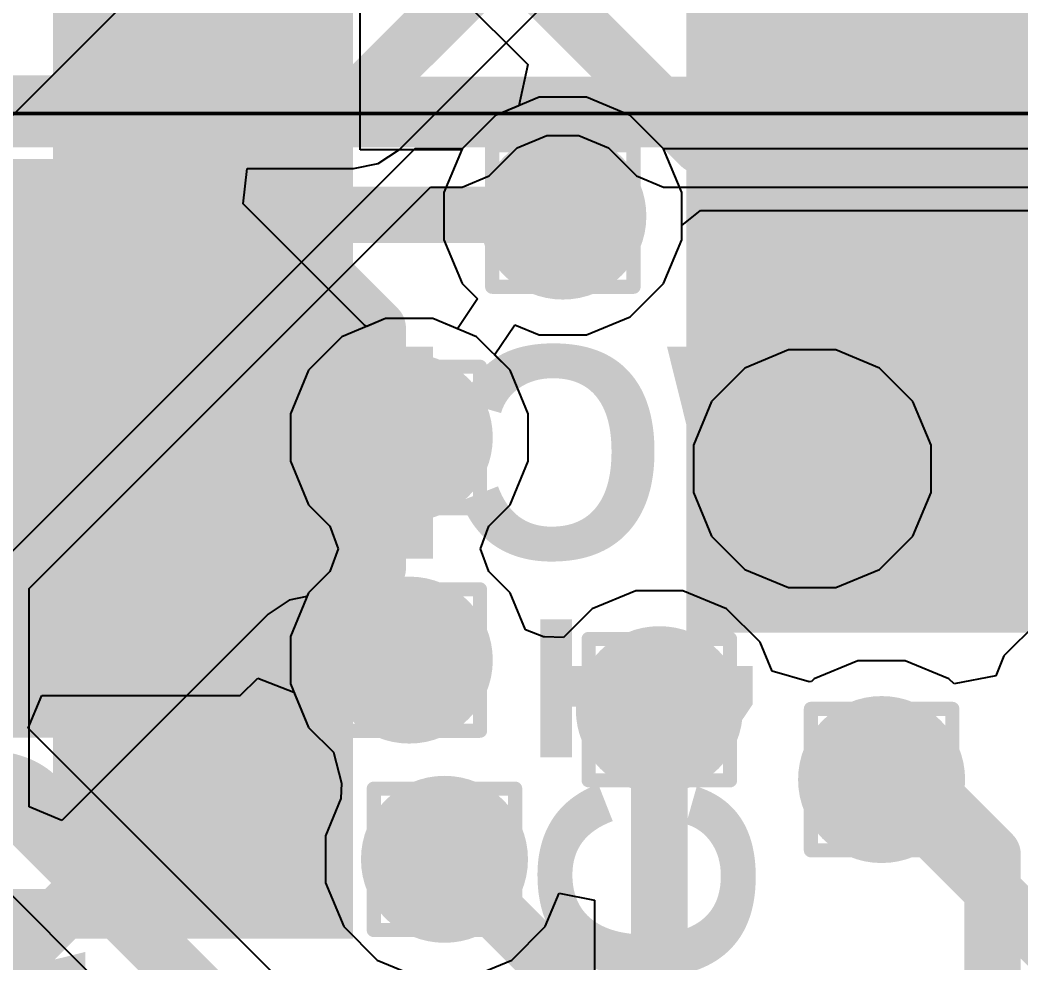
# Model space of a CAD drawing. Header units: inches. Extents: x -11 to 5433, y -4 to 5447.
# Drawn here: x 43.411 to 47.007, y 24.392 to 27.781 of the extents above; entities that cross this region are included whole.
import ezdxf

# ---------------------------------------------------------------- set-up
doc = ezdxf.new("R2010")
doc.units = ezdxf.units.IN
for name, color, linetype in [('Bottom Layer', 5, 'Continuous'), ('Bottom Overlay', 54, 'Continuous'), ('Bottom Paste', 16, 'Continuous'), ('Bottom Solder', 6, 'Continuous'), ('Drill Drawing', 1, 'Continuous'), ('Ground', 16, 'Continuous'), ('Mechanical 4', 56, 'Continuous'), ('Power', 76, 'Continuous'), ('Top Layer', 1, 'Continuous'), ('Top Paste', 8, 'Continuous'), ('Top Solder', 216, 'Continuous'), ('Via Holes', 16, 'Continuous')]:
    doc.layers.add(name, color=color, linetype=linetype)
doc.styles.add('Arial_Bold', font='', dxfattribs={"height": 0.2})
doc.styles.get('Arial_Bold').set_extended_font_data('Arial', bold=True)

# ---------------------------------------------------------------- blocks, each defined once
blk = doc.blocks.new('QFN_56__7_7__4')
at = {"layer": 'Top Layer'}
for points in [[(-1.6, 1.6), (1.6, 1.6), (1.6, -1.6), (-1.6, -1.6)], [(-0.3, -3.8755), (-0.3, -3.0005), (-0.1, -3.0005), (-0.1, -3.8755)], [(0.1, -3.8755), (0.1, -3.0005), (0.3, -3.0005), (0.3, -3.8755)], [(0.5, -3.8755), (0.5, -3.0005), (0.7, -3.0005), (0.7, -3.8755)], [(0.9, -3.8755), (0.9, -3.0005), (1.1, -3.0005), (1.1, -3.8755)], [(1.3, -3.8755), (1.3, -3.0005), (1.5, -3.0005), (1.5, -3.8755)], [(1.7, -3.8755), (1.7, -3.0005), (1.9, -3.0005), (1.9, -3.8755)], [(2.1, -3.8755), (2.1, -3.0005), (2.3, -3.0005), (2.3, -3.8755)], [(2.5, -3.8755), (2.5, -3.0005), (2.7, -3.0005), (2.7, -3.8755)]]:
    blk.add_hatch(color=1, dxfattribs=at).paths.add_polyline_path(points)
at = {"layer": 'Top Paste'}
for points in [[(-1.6, 1.6), (1.6, 1.6), (1.6, -1.6), (-1.6, -1.6)], [(-0.3, -3.8755), (-0.3, -3.0005), (-0.1, -3.0005), (-0.1, -3.8755)], [(0.1, -3.8755), (0.1, -3.0005), (0.3, -3.0005), (0.3, -3.8755)], [(0.5, -3.8755), (0.5, -3.0005), (0.7, -3.0005), (0.7, -3.8755)], [(0.9, -3.8755), (0.9, -3.0005), (1.1, -3.0005), (1.1, -3.8755)], [(1.3, -3.8755), (1.3, -3.0005), (1.5, -3.0005), (1.5, -3.8755)], [(1.7, -3.8755), (1.7, -3.0005), (1.9, -3.0005), (1.9, -3.8755)], [(2.1, -3.8755), (2.1, -3.0005), (2.3, -3.0005), (2.3, -3.8755)], [(2.5, -3.8755), (2.5, -3.0005), (2.7, -3.0005), (2.7, -3.8755)]]:
    blk.add_hatch(color=8, dxfattribs=at).paths.add_polyline_path(points)
at = {"layer": 'Top Solder'}
for points in [[(-1.7016, 1.7016), (1.7016, 1.7016), (1.7016, -1.7016), (-1.7016, -1.7016)], [(-0.8016, -3.9771), (-0.8016, -2.8989), (-0.3984, -2.8989), (-0.3984, -3.9771)], [(-0.4016, -3.9771), (-0.4016, -2.8989), (0.0016, -2.8989), (0.0016, -3.9771)], [(-0.0016, -3.9771), (-0.0016, -2.8989), (0.4016, -2.8989), (0.4016, -3.9771)], [(0.3984, -3.9771), (0.3984, -2.8989), (0.8016, -2.8989), (0.8016, -3.9771)], [(0.7984, -3.9771), (0.7984, -2.8989), (1.2016, -2.8989), (1.2016, -3.9771)], [(1.1984, -3.9771), (1.1984, -2.8989), (1.6016, -2.8989), (1.6016, -3.9771)], [(1.5984, -3.9771), (1.5984, -2.8989), (2.0016, -2.8989), (2.0016, -3.9771)], [(1.9984, -3.9771), (1.9984, -2.8989), (2.4016, -2.8989), (2.4016, -3.9771)], [(2.3984, -3.9771), (2.3984, -2.8989), (2.8016, -2.8989), (2.8016, -3.9771)]]:
    blk.add_hatch(color=216, dxfattribs=at).paths.add_polyline_path(points)
blk = doc.blocks.new('T__________B_130')
at = {"layer": 'Bottom Layer'}
blk.add_hatch(color=5, dxfattribs=at).paths.add_polyline_path([(0.381, 0.762), (-0.381, 0.762), (-0.762, 0.381), (-0.762, -0.381), (-0.381, -0.762), (0.381, -0.762), (0.762, -0.381), (0.762, 0.381)])
at = {"layer": 'Bottom Paste'}
blk.add_hatch(color=16, dxfattribs=at).paths.add_polyline_path([(0.381, 0.762), (-0.381, 0.762), (-0.762, 0.381), (-0.762, -0.381), (-0.381, -0.762), (0.381, -0.762), (0.762, -0.381), (0.762, 0.381)])
at = {"layer": 'Bottom Solder'}
blk.add_hatch(color=6, dxfattribs=at).paths.add_polyline_path([(0.4318, 0.8636), (-0.4318, 0.8636), (-0.8636, 0.4318), (-0.8636, -0.4318), (-0.4318, -0.8636), (0.4318, -0.8636), (0.8636, -0.4318), (0.8636, 0.4318)])
at = {"layer": 'Bottom Overlay'}
for points in [[(-0.4318, 0.9398, 0.2, 0.2, 0), (-0.9398, 0.4318, 0.2, 0.2, 0)], [(0.4318, 0.9398, 0.2, 0.2, 0), (-0.4318, 0.9398, 0.2, 0.2, 0)], [(0.9398, 0.4318, 0.2, 0.2, 0), (0.4318, 0.9398, 0.2, 0.2, 0)], [(-0.9398, 0.4318, 0.2, 0.2, 0), (-0.9398, -0.4318, 0.2, 0.2, 0)], [(0.9398, 0.4318, 0.2, 0.2, 0), (0.9398, -0.4318, 0.2, 0.2, 0)], [(-0.4318, -0.9398, 0.2, 0.2, 0), (-0.9398, -0.4318, 0.2, 0.2, 0)], [(0.9398, -0.4318, 0.2, 0.2, 0), (0.4318, -0.9398, 0.2, 0.2, 0)], [(0.4318, -0.9398, 0.2, 0.2, 0), (-0.4318, -0.9398, 0.2, 0.2, 0)]]:
    blk.add_lwpolyline(points, format="xyseb", dxfattribs=at)
for points in [[(-0.4818, 0.9398, 0.1, 0.1, 1), (-0.3818, 0.9398, 0.1, 0.1, 1)], [(-0.4818, 0.9398, 0.1, 0.1, 1), (-0.3818, 0.9398, 0.1, 0.1, 1)], [(0.3818, 0.9398, 0.1, 0.1, 1), (0.4818, 0.9398, 0.1, 0.1, 1)], [(0.3818, 0.9398, 0.1, 0.1, 1), (0.4818, 0.9398, 0.1, 0.1, 1)], [(-0.9898, 0.4318, 0.1, 0.1, 1), (-0.8898, 0.4318, 0.1, 0.1, 1)], [(-0.9898, 0.4318, 0.1, 0.1, 1), (-0.8898, 0.4318, 0.1, 0.1, 1)], [(0.8898, 0.4318, 0.1, 0.1, 1), (0.9898, 0.4318, 0.1, 0.1, 1)], [(0.8898, 0.4318, 0.1, 0.1, 1), (0.9898, 0.4318, 0.1, 0.1, 1)], [(-0.9898, -0.4318, 0.1, 0.1, 1), (-0.8898, -0.4318, 0.1, 0.1, 1)], [(-0.9898, -0.4318, 0.1, 0.1, 1), (-0.8898, -0.4318, 0.1, 0.1, 1)], [(0.8898, -0.4318, 0.1, 0.1, 1), (0.9898, -0.4318, 0.1, 0.1, 1)], [(0.8898, -0.4318, 0.1, 0.1, 1), (0.9898, -0.4318, 0.1, 0.1, 1)], [(-0.4818, -0.9398, 0.1, 0.1, 1), (-0.3818, -0.9398, 0.1, 0.1, 1)], [(-0.4818, -0.9398, 0.1, 0.1, 1), (-0.3818, -0.9398, 0.1, 0.1, 1)], [(0.3818, -0.9398, 0.1, 0.1, 1), (0.4818, -0.9398, 0.1, 0.1, 1)], [(0.3818, -0.9398, 0.1, 0.1, 1), (0.4818, -0.9398, 0.1, 0.1, 1)]]:
    blk.add_lwpolyline(points, format="xyseb", close=True, dxfattribs=at)

msp = doc.modelspace()

# ---------------------------------------------------------------- hatches: boundary and pattern name
at = {"layer": 'Bottom Layer'}
h = msp.add_hatch(color=5, dxfattribs=at)
edge = h.paths.add_edge_path()
edge.add_arc((45.3615, 27.0762), 0.3, 0, 360)
h = msp.add_hatch(color=5, dxfattribs=at)
edge = h.paths.add_edge_path()
edge.add_arc((44.8098, 26.2808), 0.3, 0, 360)
h = msp.add_hatch(color=5, dxfattribs=at)
edge = h.paths.add_edge_path()
edge.add_arc((46.2573, 26.1681), 0.3, 0, 360)
h = msp.add_hatch(color=5, dxfattribs=at)
edge = h.paths.add_edge_path()
edge.add_arc((44.8098, 25.4808), 0.3, 0, 360)
h = msp.add_hatch(color=5, dxfattribs=at)
edge = h.paths.add_edge_path()
edge.add_arc((45.7081, 25.3027), 0.3, 0, 360)
h = msp.add_hatch(color=5, dxfattribs=at)
edge = h.paths.add_edge_path()
edge.add_arc((46.5065, 25.0515), 0.3, 0, 360)
h = msp.add_hatch(color=5, dxfattribs=at)
edge = h.paths.add_edge_path()
edge.add_arc((44.9362, 24.7649), 0.3, 0, 360)
at = {"layer": 'Ground'}
h = msp.add_hatch(color=16, dxfattribs=at)
edge = h.paths.add_edge_path()
edge.add_arc((45.3615, 27.0762), 0.3, 0, 360)
h = msp.add_hatch(color=16, dxfattribs=at)
edge = h.paths.add_edge_path()
edge.add_arc((44.8098, 26.2808), 0.3, 0, 360)
h = msp.add_hatch(color=16, dxfattribs=at)
edge = h.paths.add_edge_path()
edge.add_arc((46.2573, 26.1681), 0.3, 0, 360)
h = msp.add_hatch(color=16, dxfattribs=at)
edge = h.paths.add_edge_path()
edge.add_arc((44.8098, 25.4808), 0.3, 0, 360)
h = msp.add_hatch(color=16, dxfattribs=at)
edge = h.paths.add_edge_path()
edge.add_arc((45.7081, 25.3027), 0.3, 0, 360)
h = msp.add_hatch(color=16, dxfattribs=at)
edge = h.paths.add_edge_path()
edge.add_arc((46.5065, 25.0515), 0.3, 0, 360)
h = msp.add_hatch(color=16, dxfattribs=at)
edge = h.paths.add_edge_path()
edge.add_arc((44.9362, 24.7649), 0.3, 0, 360)
at = {"layer": 'Power'}
h = msp.add_hatch(color=76, dxfattribs=at)
edge = h.paths.add_edge_path()
edge.add_arc((45.3615, 27.0762), 0.3, 0, 360)
h = msp.add_hatch(color=76, dxfattribs=at)
edge = h.paths.add_edge_path()
edge.add_arc((44.8098, 26.2808), 0.3, 0, 360)
h = msp.add_hatch(color=76, dxfattribs=at)
edge = h.paths.add_edge_path()
edge.add_arc((46.2573, 26.1681), 0.3, 0, 360)
h = msp.add_hatch(color=76, dxfattribs=at)
edge = h.paths.add_edge_path()
edge.add_arc((44.8098, 25.4808), 0.3, 0, 360)
h = msp.add_hatch(color=76, dxfattribs=at)
edge = h.paths.add_edge_path()
edge.add_arc((45.7081, 25.3027), 0.3, 0, 360)
h = msp.add_hatch(color=76, dxfattribs=at)
edge = h.paths.add_edge_path()
edge.add_arc((46.5065, 25.0515), 0.3, 0, 360)
h = msp.add_hatch(color=76, dxfattribs=at)
edge = h.paths.add_edge_path()
edge.add_arc((44.9362, 24.7649), 0.3, 0, 360)
at = {"layer": 'Top Layer'}
h = msp.add_hatch(color=1, dxfattribs=at)
edge = h.paths.add_edge_path()
edge.add_arc((45.3615, 27.0762), 0.3, 0, 360)
h = msp.add_hatch(color=1, dxfattribs=at)
edge = h.paths.add_edge_path()
edge.add_arc((44.8098, 26.2808), 0.3, 0, 360)
h = msp.add_hatch(color=1, dxfattribs=at)
edge = h.paths.add_edge_path()
edge.add_arc((46.2573, 26.1681), 0.3, 0, 360)
h = msp.add_hatch(color=1, dxfattribs=at)
edge = h.paths.add_edge_path()
edge.add_arc((44.8098, 25.4808), 0.3, 0, 360)
h = msp.add_hatch(color=1, dxfattribs=at)
edge = h.paths.add_edge_path()
edge.add_arc((45.7081, 25.3027), 0.3, 0, 360)
h = msp.add_hatch(color=1, dxfattribs=at)
edge = h.paths.add_edge_path()
edge.add_arc((46.5065, 25.0515), 0.3, 0, 360)
h = msp.add_hatch(color=1, dxfattribs=at)
edge = h.paths.add_edge_path()
edge.add_arc((44.9362, 24.7649), 0.3, 0, 360)
at = {"layer": 'Via Holes'}
h = msp.add_hatch(color=7, dxfattribs=at)
edge = h.paths.add_edge_path()
edge.add_arc((45.3615, 27.0762), 0.15, 0, 360)
h = msp.add_hatch(color=7, dxfattribs=at)
edge = h.paths.add_edge_path()
edge.add_arc((44.8098, 26.2808), 0.15, 0, 360)
h = msp.add_hatch(color=7, dxfattribs=at)
edge = h.paths.add_edge_path()
edge.add_arc((46.2573, 26.1681), 0.15, 0, 360)
h = msp.add_hatch(color=7, dxfattribs=at)
edge = h.paths.add_edge_path()
edge.add_arc((44.8098, 25.4808), 0.15, 0, 360)
h = msp.add_hatch(color=7, dxfattribs=at)
edge = h.paths.add_edge_path()
edge.add_arc((45.7081, 25.3027), 0.15, 0, 360)
h = msp.add_hatch(color=7, dxfattribs=at)
edge = h.paths.add_edge_path()
edge.add_arc((46.5065, 25.0515), 0.15, 0, 360)
h = msp.add_hatch(color=7, dxfattribs=at)
edge = h.paths.add_edge_path()
edge.add_arc((44.9362, 24.7649), 0.15, 0, 360)

# ---------------------------------------------------------------- linework, layer by layer
at = {"layer": 'Bottom Layer'}
for p, q in [((44.7743, 27.316), (45.9406, 28.4824)), ((45.2766, 27.5032), (45.1196, 27.4382)), ((45.4464, 27.5032), (45.2766, 27.5032)), ((45.6034, 27.4382), (45.4464, 27.5032)), ((45.1196, 27.4382), (44.9995, 27.3181)), ((45.7235, 27.3181), (45.6034, 27.4382)), ((44.6986, 27.2655), (44.7743, 27.316)), ((44.9995, 27.3181), (44.9345, 27.1611)), ((45.7885, 27.1611), (45.7235, 27.3181)), ((44.6094, 27.2477), (44.6986, 27.2655)), ((44.2128, 27.1207), (44.2275, 27.2477)), ((44.2275, 27.2477), (44.6094, 27.2477)), ((44.9345, 27.1611), (44.9345, 26.9912)), ((45.7885, 26.9912), (45.7885, 27.1611)), ((44.647, 26.6866), (44.2128, 27.1207)), ((44.9345, 26.9912), (44.9995, 26.8343)), ((45.7235, 26.8343), (45.7885, 26.9912)), ((44.9995, 26.8343), (45.0549, 26.7789)), ((45.6034, 26.7142), (45.7235, 26.8343)), ((45.0549, 26.7789), (44.983, 26.6713)), ((44.6572, 26.6798), (44.647, 26.6866)), ((44.7249, 26.7078), (44.6572, 26.6798)), ((44.8948, 26.7078), (44.7249, 26.7078)), ((44.983, 26.6713), (44.8948, 26.7078)), ((45.1164, 26.5781), (45.1884, 26.6857)), ((45.1884, 26.6857), (45.2766, 26.6492)), ((45.4464, 26.6492), (45.6034, 26.7142)), ((45.2766, 26.6492), (45.4464, 26.6492)), ((45.1718, 26.5227), (45.1164, 26.5781)), ((45.2368, 26.3657), (45.1718, 26.5227)), ((45.2368, 26.1959), (45.2368, 26.3657)), ((45.1718, 26.0389), (45.2368, 26.1959)), ((45.0951, 25.9623), (45.1718, 26.0389)), ((45.0655, 25.8808), (45.0951, 25.9623)), ((45.0951, 25.7993), (45.0655, 25.8808)), ((45.1718, 25.7227), (45.0951, 25.7993)), ((45.2271, 25.5892), (45.1718, 25.7227)), ((45.6231, 25.7297), (45.4662, 25.6647)), ((45.793, 25.7297), (45.6231, 25.7297)), ((45.9499, 25.6647), (45.793, 25.7297)), ((45.4662, 25.6647), (45.3638, 25.5623)), ((46.0701, 25.5446), (45.9499, 25.6647)), ((47.0662, 25.6158), (46.9461, 25.4957)), ((45.292, 25.5648), (45.2271, 25.5892)), ((45.2956, 25.5641), (45.292, 25.5648)), ((45.3638, 25.5623), (45.2956, 25.5641)), ((46.1128, 25.4413), (46.0701, 25.5446)), ((46.9461, 25.4957), (46.9167, 25.4247)), ((46.4215, 25.4785), (46.2646, 25.4135)), ((46.5914, 25.4785), (46.4215, 25.4785)), ((46.7483, 25.4135), (46.5914, 25.4785)), ((46.2466, 25.403), (46.1128, 25.4413)), ((46.9167, 25.4247), (46.7669, 25.3949)), ((44.2025, 25.3531), (44.2655, 25.4161)), ((44.2655, 25.4161), (44.3951, 25.3661)), ((46.2552, 25.4041), (46.2466, 25.403)), ((46.2646, 25.4135), (46.2552, 25.4041)), ((46.7669, 25.3949), (46.7483, 25.4135)), ((43.4411, 25.2358), (43.4897, 25.3531)), ((43.4897, 25.3531), (44.2025, 25.3531)), ((44.3951, 25.3661), (44.4478, 25.2389)), ((44.4107, 24.2662), (43.4411, 25.2358)), ((44.4478, 25.2389), (44.5373, 25.1495)), ((44.5373, 25.1495), (44.5658, 25.0391)), ((44.5658, 25.0391), (44.5643, 24.9829)), ((44.5643, 24.9829), (44.5092, 24.8498)), ((43.0947, 24.9229), (44.0811, 23.9365)), ((44.5092, 24.8498), (44.5092, 24.6799)), ((44.5092, 24.6799), (44.5742, 24.523)), ((44.5742, 24.523), (44.6943, 24.4029)), ((44.6943, 24.4029), (44.8512, 24.3379))]:
    msp.add_line(p, q, dxfattribs=at)
for points in [[(44.6094, 27.4808, 0.2032, 0.2032, 0), (46.038, 28.9094, 0.2032, 0.2032, 0)], [(43.1163, 27.4808, 0.2032, 0.2032, 0), (44.6094, 27.4808, 0.2032, 0.2032, 0)], [(44.8098, 26.2301, 0.2032, 0.2032, 0), (44.8098, 26.2808, 0.2032, 0.2032, 0)], [(43.758, 26.2421, 0.2032, 0.2032, 0), (43.77, 26.2301, 0.2032, 0.2032, 0)], [(43.77, 26.2301, 0.2032, 0.2032, 0), (44.8098, 26.2301, 0.2032, 0.2032, 0)], [(42.7355, 25.6117, 0.2032, 0.2032, 0), (44.5044, 23.8428, 0.2032, 0.2032, 0)], [(46.5065, 25.0515, 0.2032, 0.2032, 0), (47.6519, 23.906, 0.2032, 0.2032, 0)], [(44.9362, 24.7649, 0.2032, 0.2032, 0), (46.1453, 23.5557, 0.2032, 0.2032, 0)]]:
    msp.add_lwpolyline(points, format="xyseb", dxfattribs=at)
for points in [[(44.5586, 27.4808, 0.1016, 0.1016, 1), (44.6602, 27.4808, 0.1016, 0.1016, 1)], [(44.5586, 27.4808, 0.1016, 0.1016, 1), (44.6602, 27.4808, 0.1016, 0.1016, 1)], [(44.759, 26.2808, 0.1016, 0.1016, 1), (44.8606, 26.2808, 0.1016, 0.1016, 1)], [(43.7072, 26.2421, 0.1016, 0.1016, 1), (43.8088, 26.2421, 0.1016, 0.1016, 1)], [(43.7192, 26.2301, 0.1016, 0.1016, 1), (43.8208, 26.2301, 0.1016, 0.1016, 1)], [(43.7192, 26.2301, 0.1016, 0.1016, 1), (43.8208, 26.2301, 0.1016, 0.1016, 1)], [(44.759, 26.2301, 0.1016, 0.1016, 1), (44.8606, 26.2301, 0.1016, 0.1016, 1)], [(44.759, 26.2301, 0.1016, 0.1016, 1), (44.8606, 26.2301, 0.1016, 0.1016, 1)], [(46.4557, 25.0515, 0.1016, 0.1016, 1), (46.5573, 25.0515, 0.1016, 0.1016, 1)], [(44.8854, 24.7649, 0.1016, 0.1016, 1), (44.987, 24.7649, 0.1016, 0.1016, 1)]]:
    msp.add_lwpolyline(points, format="xyseb", close=True, dxfattribs=at)
at = {"layer": 'Drill Drawing'}
for points in [[(45.1075, 27.3302, 0.0508, 0.0508, 0), (45.6155, 27.3302, 0.0508, 0.0508, 0)], [(45.1075, 26.8222, 0.0508, 0.0508, 0), (45.1075, 27.3302, 0.0508, 0.0508, 0)], [(45.6155, 26.8222, 0.0508, 0.0508, 0), (45.6155, 27.3302, 0.0508, 0.0508, 0)], [(45.2091, 27.2286, 0.0508, 0.0508, 0), (45.5139, 27.2286, 0.0508, 0.0508, 0)], [(45.2091, 26.9238, 0.0508, 0.0508, 0), (45.2091, 27.2286, 0.0508, 0.0508, 0)], [(45.5139, 26.9238, 0.0508, 0.0508, 0), (45.5139, 27.2286, 0.0508, 0.0508, 0)], [(45.2091, 26.9238, 0.0508, 0.0508, 0), (45.5139, 26.9238, 0.0508, 0.0508, 0)], [(45.1075, 26.8222, 0.0508, 0.0508, 0), (45.6155, 26.8222, 0.0508, 0.0508, 0)], [(44.5558, 26.5348, 0.0508, 0.0508, 0), (45.0638, 26.5348, 0.0508, 0.0508, 0)], [(44.5558, 26.0268, 0.0508, 0.0508, 0), (44.5558, 26.5348, 0.0508, 0.0508, 0)], [(45.0638, 26.0268, 0.0508, 0.0508, 0), (45.0638, 26.5348, 0.0508, 0.0508, 0)], [(44.6574, 26.4332, 0.0508, 0.0508, 0), (44.9622, 26.4332, 0.0508, 0.0508, 0)], [(44.6574, 26.1284, 0.0508, 0.0508, 0), (44.6574, 26.4332, 0.0508, 0.0508, 0)], [(44.9622, 26.1284, 0.0508, 0.0508, 0), (44.9622, 26.4332, 0.0508, 0.0508, 0)], [(46.0033, 26.4221, 0.0508, 0.0508, 0), (46.5113, 26.4221, 0.0508, 0.0508, 0)], [(46.0033, 25.9141, 0.0508, 0.0508, 0), (46.0033, 26.4221, 0.0508, 0.0508, 0)], [(46.5113, 25.9141, 0.0508, 0.0508, 0), (46.5113, 26.4221, 0.0508, 0.0508, 0)], [(46.1049, 26.3205, 0.0508, 0.0508, 0), (46.4097, 26.3205, 0.0508, 0.0508, 0)], [(46.1049, 26.0157, 0.0508, 0.0508, 0), (46.1049, 26.3205, 0.0508, 0.0508, 0)], [(46.4097, 26.0157, 0.0508, 0.0508, 0), (46.4097, 26.3205, 0.0508, 0.0508, 0)], [(44.6574, 26.1284, 0.0508, 0.0508, 0), (44.9622, 26.1284, 0.0508, 0.0508, 0)], [(44.5558, 26.0268, 0.0508, 0.0508, 0), (45.0638, 26.0268, 0.0508, 0.0508, 0)], [(46.1049, 26.0157, 0.0508, 0.0508, 0), (46.4097, 26.0157, 0.0508, 0.0508, 0)], [(46.0033, 25.9141, 0.0508, 0.0508, 0), (46.5113, 25.9141, 0.0508, 0.0508, 0)], [(44.5558, 25.7348, 0.0508, 0.0508, 0), (45.0638, 25.7348, 0.0508, 0.0508, 0)], [(44.5558, 25.2268, 0.0508, 0.0508, 0), (44.5558, 25.7348, 0.0508, 0.0508, 0)], [(45.0638, 25.2268, 0.0508, 0.0508, 0), (45.0638, 25.7348, 0.0508, 0.0508, 0)], [(44.6574, 25.6332, 0.0508, 0.0508, 0), (44.9622, 25.6332, 0.0508, 0.0508, 0)], [(44.6574, 25.3284, 0.0508, 0.0508, 0), (44.6574, 25.6332, 0.0508, 0.0508, 0)], [(44.9622, 25.3284, 0.0508, 0.0508, 0), (44.9622, 25.6332, 0.0508, 0.0508, 0)], [(45.4541, 25.5567, 0.0508, 0.0508, 0), (45.9621, 25.5567, 0.0508, 0.0508, 0)], [(45.4541, 25.0487, 0.0508, 0.0508, 0), (45.4541, 25.5567, 0.0508, 0.0508, 0)], [(45.9621, 25.0487, 0.0508, 0.0508, 0), (45.9621, 25.5567, 0.0508, 0.0508, 0)], [(45.5557, 25.4551, 0.0508, 0.0508, 0), (45.8605, 25.4551, 0.0508, 0.0508, 0)], [(45.5557, 25.1503, 0.0508, 0.0508, 0), (45.5557, 25.4551, 0.0508, 0.0508, 0)], [(45.8605, 25.1503, 0.0508, 0.0508, 0), (45.8605, 25.4551, 0.0508, 0.0508, 0)], [(44.6574, 25.3284, 0.0508, 0.0508, 0), (44.9622, 25.3284, 0.0508, 0.0508, 0)], [(46.2525, 25.3055, 0.0508, 0.0508, 0), (46.7605, 25.3055, 0.0508, 0.0508, 0)], [(46.2525, 24.7975, 0.0508, 0.0508, 0), (46.2525, 25.3055, 0.0508, 0.0508, 0)], [(46.7605, 24.7975, 0.0508, 0.0508, 0), (46.7605, 25.3055, 0.0508, 0.0508, 0)], [(44.5558, 25.2268, 0.0508, 0.0508, 0), (45.0638, 25.2268, 0.0508, 0.0508, 0)], [(46.3541, 25.2039, 0.0508, 0.0508, 0), (46.6589, 25.2039, 0.0508, 0.0508, 0)], [(46.3541, 24.8991, 0.0508, 0.0508, 0), (46.3541, 25.2039, 0.0508, 0.0508, 0)], [(46.6589, 24.8991, 0.0508, 0.0508, 0), (46.6589, 25.2039, 0.0508, 0.0508, 0)], [(45.5557, 25.1503, 0.0508, 0.0508, 0), (45.8605, 25.1503, 0.0508, 0.0508, 0)], [(45.4541, 25.0487, 0.0508, 0.0508, 0), (45.9621, 25.0487, 0.0508, 0.0508, 0)], [(44.6822, 25.0189, 0.0508, 0.0508, 0), (45.1902, 25.0189, 0.0508, 0.0508, 0)], [(44.6822, 24.5109, 0.0508, 0.0508, 0), (44.6822, 25.0189, 0.0508, 0.0508, 0)], [(45.1902, 24.5109, 0.0508, 0.0508, 0), (45.1902, 25.0189, 0.0508, 0.0508, 0)], [(44.7838, 24.9173, 0.0508, 0.0508, 0), (45.0886, 24.9173, 0.0508, 0.0508, 0)], [(44.7838, 24.6125, 0.0508, 0.0508, 0), (44.7838, 24.9173, 0.0508, 0.0508, 0)], [(45.0886, 24.6125, 0.0508, 0.0508, 0), (45.0886, 24.9173, 0.0508, 0.0508, 0)], [(46.3541, 24.8991, 0.0508, 0.0508, 0), (46.6589, 24.8991, 0.0508, 0.0508, 0)], [(46.2525, 24.7975, 0.0508, 0.0508, 0), (46.7605, 24.7975, 0.0508, 0.0508, 0)], [(44.7838, 24.6125, 0.0508, 0.0508, 0), (45.0886, 24.6125, 0.0508, 0.0508, 0)], [(44.6822, 24.5109, 0.0508, 0.0508, 0), (45.1902, 24.5109, 0.0508, 0.0508, 0)]]:
    msp.add_lwpolyline(points, format="xyseb", dxfattribs=at)
for points in [[(45.0948, 27.3302, 0.0254, 0.0254, 1), (45.1202, 27.3302, 0.0254, 0.0254, 1)], [(45.0948, 27.3302, 0.0254, 0.0254, 1), (45.1202, 27.3302, 0.0254, 0.0254, 1)], [(45.6028, 27.3302, 0.0254, 0.0254, 1), (45.6282, 27.3302, 0.0254, 0.0254, 1)], [(45.6028, 27.3302, 0.0254, 0.0254, 1), (45.6282, 27.3302, 0.0254, 0.0254, 1)], [(45.1964, 27.2286, 0.0254, 0.0254, 1), (45.2218, 27.2286, 0.0254, 0.0254, 1)], [(45.1964, 27.2286, 0.0254, 0.0254, 1), (45.2218, 27.2286, 0.0254, 0.0254, 1)], [(45.5012, 27.2286, 0.0254, 0.0254, 1), (45.5266, 27.2286, 0.0254, 0.0254, 1)], [(45.5012, 27.2286, 0.0254, 0.0254, 1), (45.5266, 27.2286, 0.0254, 0.0254, 1)], [(45.1964, 26.9238, 0.0254, 0.0254, 1), (45.2218, 26.9238, 0.0254, 0.0254, 1)], [(45.1964, 26.9238, 0.0254, 0.0254, 1), (45.2218, 26.9238, 0.0254, 0.0254, 1)], [(45.5012, 26.9238, 0.0254, 0.0254, 1), (45.5266, 26.9238, 0.0254, 0.0254, 1)], [(45.5012, 26.9238, 0.0254, 0.0254, 1), (45.5266, 26.9238, 0.0254, 0.0254, 1)], [(45.0948, 26.8222, 0.0254, 0.0254, 1), (45.1202, 26.8222, 0.0254, 0.0254, 1)], [(45.0948, 26.8222, 0.0254, 0.0254, 1), (45.1202, 26.8222, 0.0254, 0.0254, 1)], [(45.6028, 26.8222, 0.0254, 0.0254, 1), (45.6282, 26.8222, 0.0254, 0.0254, 1)], [(45.6028, 26.8222, 0.0254, 0.0254, 1), (45.6282, 26.8222, 0.0254, 0.0254, 1)], [(44.5431, 26.5348, 0.0254, 0.0254, 1), (44.5685, 26.5348, 0.0254, 0.0254, 1)], [(44.5431, 26.5348, 0.0254, 0.0254, 1), (44.5685, 26.5348, 0.0254, 0.0254, 1)], [(45.0511, 26.5348, 0.0254, 0.0254, 1), (45.0765, 26.5348, 0.0254, 0.0254, 1)], [(45.0511, 26.5348, 0.0254, 0.0254, 1), (45.0765, 26.5348, 0.0254, 0.0254, 1)], [(44.6447, 26.4332, 0.0254, 0.0254, 1), (44.6701, 26.4332, 0.0254, 0.0254, 1)], [(44.6447, 26.4332, 0.0254, 0.0254, 1), (44.6701, 26.4332, 0.0254, 0.0254, 1)], [(44.9495, 26.4332, 0.0254, 0.0254, 1), (44.9749, 26.4332, 0.0254, 0.0254, 1)], [(44.9495, 26.4332, 0.0254, 0.0254, 1), (44.9749, 26.4332, 0.0254, 0.0254, 1)], [(45.9906, 26.4221, 0.0254, 0.0254, 1), (46.016, 26.4221, 0.0254, 0.0254, 1)], [(45.9906, 26.4221, 0.0254, 0.0254, 1), (46.016, 26.4221, 0.0254, 0.0254, 1)], [(46.4986, 26.4221, 0.0254, 0.0254, 1), (46.524, 26.4221, 0.0254, 0.0254, 1)], [(46.4986, 26.4221, 0.0254, 0.0254, 1), (46.524, 26.4221, 0.0254, 0.0254, 1)], [(46.0922, 26.3205, 0.0254, 0.0254, 1), (46.1176, 26.3205, 0.0254, 0.0254, 1)], [(46.0922, 26.3205, 0.0254, 0.0254, 1), (46.1176, 26.3205, 0.0254, 0.0254, 1)], [(46.397, 26.3205, 0.0254, 0.0254, 1), (46.4224, 26.3205, 0.0254, 0.0254, 1)], [(46.397, 26.3205, 0.0254, 0.0254, 1), (46.4224, 26.3205, 0.0254, 0.0254, 1)], [(44.6447, 26.1284, 0.0254, 0.0254, 1), (44.6701, 26.1284, 0.0254, 0.0254, 1)], [(44.6447, 26.1284, 0.0254, 0.0254, 1), (44.6701, 26.1284, 0.0254, 0.0254, 1)], [(44.9495, 26.1284, 0.0254, 0.0254, 1), (44.9749, 26.1284, 0.0254, 0.0254, 1)], [(44.9495, 26.1284, 0.0254, 0.0254, 1), (44.9749, 26.1284, 0.0254, 0.0254, 1)], [(44.5431, 26.0268, 0.0254, 0.0254, 1), (44.5685, 26.0268, 0.0254, 0.0254, 1)], [(44.5431, 26.0268, 0.0254, 0.0254, 1), (44.5685, 26.0268, 0.0254, 0.0254, 1)], [(45.0511, 26.0268, 0.0254, 0.0254, 1), (45.0765, 26.0268, 0.0254, 0.0254, 1)], [(45.0511, 26.0268, 0.0254, 0.0254, 1), (45.0765, 26.0268, 0.0254, 0.0254, 1)], [(46.0922, 26.0157, 0.0254, 0.0254, 1), (46.1176, 26.0157, 0.0254, 0.0254, 1)], [(46.0922, 26.0157, 0.0254, 0.0254, 1), (46.1176, 26.0157, 0.0254, 0.0254, 1)], [(46.397, 26.0157, 0.0254, 0.0254, 1), (46.4224, 26.0157, 0.0254, 0.0254, 1)], [(46.397, 26.0157, 0.0254, 0.0254, 1), (46.4224, 26.0157, 0.0254, 0.0254, 1)], [(45.9906, 25.9141, 0.0254, 0.0254, 1), (46.016, 25.9141, 0.0254, 0.0254, 1)], [(45.9906, 25.9141, 0.0254, 0.0254, 1), (46.016, 25.9141, 0.0254, 0.0254, 1)], [(46.4986, 25.9141, 0.0254, 0.0254, 1), (46.524, 25.9141, 0.0254, 0.0254, 1)], [(46.4986, 25.9141, 0.0254, 0.0254, 1), (46.524, 25.9141, 0.0254, 0.0254, 1)], [(44.5431, 25.7348, 0.0254, 0.0254, 1), (44.5685, 25.7348, 0.0254, 0.0254, 1)], [(44.5431, 25.7348, 0.0254, 0.0254, 1), (44.5685, 25.7348, 0.0254, 0.0254, 1)], [(45.0511, 25.7348, 0.0254, 0.0254, 1), (45.0765, 25.7348, 0.0254, 0.0254, 1)], [(45.0511, 25.7348, 0.0254, 0.0254, 1), (45.0765, 25.7348, 0.0254, 0.0254, 1)], [(44.6447, 25.6332, 0.0254, 0.0254, 1), (44.6701, 25.6332, 0.0254, 0.0254, 1)], [(44.6447, 25.6332, 0.0254, 0.0254, 1), (44.6701, 25.6332, 0.0254, 0.0254, 1)], [(44.9495, 25.6332, 0.0254, 0.0254, 1), (44.9749, 25.6332, 0.0254, 0.0254, 1)], [(44.9495, 25.6332, 0.0254, 0.0254, 1), (44.9749, 25.6332, 0.0254, 0.0254, 1)], [(45.4414, 25.5567, 0.0254, 0.0254, 1), (45.4668, 25.5567, 0.0254, 0.0254, 1)], [(45.4414, 25.5567, 0.0254, 0.0254, 1), (45.4668, 25.5567, 0.0254, 0.0254, 1)], [(45.9494, 25.5567, 0.0254, 0.0254, 1), (45.9748, 25.5567, 0.0254, 0.0254, 1)], [(45.9494, 25.5567, 0.0254, 0.0254, 1), (45.9748, 25.5567, 0.0254, 0.0254, 1)], [(45.543, 25.4551, 0.0254, 0.0254, 1), (45.5684, 25.4551, 0.0254, 0.0254, 1)], [(45.543, 25.4551, 0.0254, 0.0254, 1), (45.5684, 25.4551, 0.0254, 0.0254, 1)], [(45.8478, 25.4551, 0.0254, 0.0254, 1), (45.8732, 25.4551, 0.0254, 0.0254, 1)], [(45.8478, 25.4551, 0.0254, 0.0254, 1), (45.8732, 25.4551, 0.0254, 0.0254, 1)], [(44.6447, 25.3284, 0.0254, 0.0254, 1), (44.6701, 25.3284, 0.0254, 0.0254, 1)], [(44.6447, 25.3284, 0.0254, 0.0254, 1), (44.6701, 25.3284, 0.0254, 0.0254, 1)], [(44.9495, 25.3284, 0.0254, 0.0254, 1), (44.9749, 25.3284, 0.0254, 0.0254, 1)], [(44.9495, 25.3284, 0.0254, 0.0254, 1), (44.9749, 25.3284, 0.0254, 0.0254, 1)], [(46.2398, 25.3055, 0.0254, 0.0254, 1), (46.2652, 25.3055, 0.0254, 0.0254, 1)], [(46.2398, 25.3055, 0.0254, 0.0254, 1), (46.2652, 25.3055, 0.0254, 0.0254, 1)], [(46.7478, 25.3055, 0.0254, 0.0254, 1), (46.7732, 25.3055, 0.0254, 0.0254, 1)], [(46.7478, 25.3055, 0.0254, 0.0254, 1), (46.7732, 25.3055, 0.0254, 0.0254, 1)], [(44.5431, 25.2268, 0.0254, 0.0254, 1), (44.5685, 25.2268, 0.0254, 0.0254, 1)], [(44.5431, 25.2268, 0.0254, 0.0254, 1), (44.5685, 25.2268, 0.0254, 0.0254, 1)], [(45.0511, 25.2268, 0.0254, 0.0254, 1), (45.0765, 25.2268, 0.0254, 0.0254, 1)], [(45.0511, 25.2268, 0.0254, 0.0254, 1), (45.0765, 25.2268, 0.0254, 0.0254, 1)], [(46.3414, 25.2039, 0.0254, 0.0254, 1), (46.3668, 25.2039, 0.0254, 0.0254, 1)], [(46.3414, 25.2039, 0.0254, 0.0254, 1), (46.3668, 25.2039, 0.0254, 0.0254, 1)], [(46.6462, 25.2039, 0.0254, 0.0254, 1), (46.6716, 25.2039, 0.0254, 0.0254, 1)], [(46.6462, 25.2039, 0.0254, 0.0254, 1), (46.6716, 25.2039, 0.0254, 0.0254, 1)], [(45.543, 25.1503, 0.0254, 0.0254, 1), (45.5684, 25.1503, 0.0254, 0.0254, 1)], [(45.543, 25.1503, 0.0254, 0.0254, 1), (45.5684, 25.1503, 0.0254, 0.0254, 1)], [(45.8478, 25.1503, 0.0254, 0.0254, 1), (45.8732, 25.1503, 0.0254, 0.0254, 1)], [(45.8478, 25.1503, 0.0254, 0.0254, 1), (45.8732, 25.1503, 0.0254, 0.0254, 1)], [(45.4414, 25.0487, 0.0254, 0.0254, 1), (45.4668, 25.0487, 0.0254, 0.0254, 1)], [(45.4414, 25.0487, 0.0254, 0.0254, 1), (45.4668, 25.0487, 0.0254, 0.0254, 1)], [(45.9494, 25.0487, 0.0254, 0.0254, 1), (45.9748, 25.0487, 0.0254, 0.0254, 1)], [(45.9494, 25.0487, 0.0254, 0.0254, 1), (45.9748, 25.0487, 0.0254, 0.0254, 1)], [(44.6695, 25.0189, 0.0254, 0.0254, 1), (44.6949, 25.0189, 0.0254, 0.0254, 1)], [(44.6695, 25.0189, 0.0254, 0.0254, 1), (44.6949, 25.0189, 0.0254, 0.0254, 1)], [(45.1775, 25.0189, 0.0254, 0.0254, 1), (45.2029, 25.0189, 0.0254, 0.0254, 1)], [(45.1775, 25.0189, 0.0254, 0.0254, 1), (45.2029, 25.0189, 0.0254, 0.0254, 1)], [(44.7711, 24.9173, 0.0254, 0.0254, 1), (44.7965, 24.9173, 0.0254, 0.0254, 1)], [(44.7711, 24.9173, 0.0254, 0.0254, 1), (44.7965, 24.9173, 0.0254, 0.0254, 1)], [(45.0759, 24.9173, 0.0254, 0.0254, 1), (45.1013, 24.9173, 0.0254, 0.0254, 1)], [(45.0759, 24.9173, 0.0254, 0.0254, 1), (45.1013, 24.9173, 0.0254, 0.0254, 1)], [(46.3414, 24.8991, 0.0254, 0.0254, 1), (46.3668, 24.8991, 0.0254, 0.0254, 1)], [(46.3414, 24.8991, 0.0254, 0.0254, 1), (46.3668, 24.8991, 0.0254, 0.0254, 1)], [(46.6462, 24.8991, 0.0254, 0.0254, 1), (46.6716, 24.8991, 0.0254, 0.0254, 1)], [(46.6462, 24.8991, 0.0254, 0.0254, 1), (46.6716, 24.8991, 0.0254, 0.0254, 1)], [(46.2398, 24.7975, 0.0254, 0.0254, 1), (46.2652, 24.7975, 0.0254, 0.0254, 1)], [(46.2398, 24.7975, 0.0254, 0.0254, 1), (46.2652, 24.7975, 0.0254, 0.0254, 1)], [(46.7478, 24.7975, 0.0254, 0.0254, 1), (46.7732, 24.7975, 0.0254, 0.0254, 1)], [(46.7478, 24.7975, 0.0254, 0.0254, 1), (46.7732, 24.7975, 0.0254, 0.0254, 1)], [(44.7711, 24.6125, 0.0254, 0.0254, 1), (44.7965, 24.6125, 0.0254, 0.0254, 1)], [(44.7711, 24.6125, 0.0254, 0.0254, 1), (44.7965, 24.6125, 0.0254, 0.0254, 1)], [(45.0759, 24.6125, 0.0254, 0.0254, 1), (45.1013, 24.6125, 0.0254, 0.0254, 1)], [(45.0759, 24.6125, 0.0254, 0.0254, 1), (45.1013, 24.6125, 0.0254, 0.0254, 1)], [(44.6695, 24.5109, 0.0254, 0.0254, 1), (44.6949, 24.5109, 0.0254, 0.0254, 1)], [(44.6695, 24.5109, 0.0254, 0.0254, 1), (44.6949, 24.5109, 0.0254, 0.0254, 1)], [(45.1775, 24.5109, 0.0254, 0.0254, 1), (45.2029, 24.5109, 0.0254, 0.0254, 1)], [(45.1775, 24.5109, 0.0254, 0.0254, 1), (45.2029, 24.5109, 0.0254, 0.0254, 1)]]:
    msp.add_lwpolyline(points, format="xyseb", close=True, dxfattribs=at)
at = {"layer": 'Ground'}
for p, q in [((44.4165, 28.4391), (45.2351, 27.6205)), ((45.2351, 27.6205), (45.2032, 27.4728)), ((45.2032, 27.4728), (45.1196, 27.4382)), ((45.1196, 27.4382), (44.9995, 27.3181)), ((44.9995, 27.3181), (44.9345, 27.1611)), ((44.9345, 27.1611), (44.9345, 26.9912)), ((45.7885, 27.0419), (45.8554, 27.0968)), ((45.8554, 27.0968), (49.6322, 27.0968)), ((45.7885, 26.9912), (45.7885, 27.0419)), ((44.9345, 26.9912), (44.9995, 26.8343)), ((45.7235, 26.8343), (45.7885, 26.9912)), ((44.9995, 26.8343), (45.0549, 26.7789)), ((45.6034, 26.7142), (45.7235, 26.8343)), ((45.0549, 26.7789), (44.983, 26.6713)), ((44.7249, 26.7078), (44.5679, 26.6428)), ((44.8948, 26.7078), (44.7249, 26.7078)), ((44.983, 26.6713), (44.8948, 26.7078)), ((45.1164, 26.5781), (45.1884, 26.6857)), ((45.1884, 26.6857), (45.2766, 26.6492)), ((45.4464, 26.6492), (45.6034, 26.7142)), ((45.2766, 26.6492), (45.4464, 26.6492)), ((44.5679, 26.6428), (44.4478, 26.5227)), ((45.1718, 26.5227), (45.1164, 26.5781)), ((44.4478, 26.5227), (44.3828, 26.3657)), ((45.2368, 26.3657), (45.1718, 26.5227)), ((44.3828, 26.3657), (44.3828, 26.1959)), ((45.2368, 26.1959), (45.2368, 26.3657)), ((44.3828, 26.1959), (44.4478, 26.0389)), ((45.1718, 26.0389), (45.2368, 26.1959)), ((44.4478, 26.0389), (44.5245, 25.9623)), ((45.0951, 25.9623), (45.1718, 26.0389)), ((44.5245, 25.9623), (44.5541, 25.8808)), ((45.0655, 25.8808), (45.0951, 25.9623)), ((44.5541, 25.8808), (44.5245, 25.7993)), ((45.0951, 25.7993), (45.0655, 25.8808)), ((44.5245, 25.7993), (44.4478, 25.7227)), ((45.1718, 25.7227), (45.0951, 25.7993)), ((44.4478, 25.7227), (44.3828, 25.5657)), ((45.2271, 25.5892), (45.1718, 25.7227)), ((45.6231, 25.7297), (45.4662, 25.6647)), ((45.793, 25.7297), (45.6231, 25.7297)), ((45.9499, 25.6647), (45.793, 25.7297)), ((45.4662, 25.6647), (45.3638, 25.5623)), ((46.0701, 25.5446), (45.9499, 25.6647)), ((47.0662, 25.6158), (46.9461, 25.4957)), ((45.292, 25.5648), (45.2271, 25.5892)), ((44.3828, 25.5657), (44.3828, 25.3959)), ((45.2956, 25.5641), (45.292, 25.5648)), ((45.3638, 25.5623), (45.2956, 25.5641)), ((46.1128, 25.4413), (46.0701, 25.5446)), ((46.9461, 25.4957), (46.9167, 25.4247)), ((46.4215, 25.4785), (46.2646, 25.4135)), ((46.5914, 25.4785), (46.4215, 25.4785)), ((46.7483, 25.4135), (46.5914, 25.4785)), ((46.2466, 25.403), (46.1128, 25.4413)), ((46.9167, 25.4247), (46.7669, 25.3949)), ((44.3828, 25.3959), (44.4478, 25.2389)), ((46.2552, 25.4041), (46.2466, 25.403)), ((46.2646, 25.4135), (46.2552, 25.4041)), ((46.7669, 25.3949), (46.7483, 25.4135)), ((44.4478, 25.2389), (44.5373, 25.1495)), ((44.5373, 25.1495), (44.5658, 25.0391)), ((44.5658, 25.0391), (44.5643, 24.9829)), ((44.5643, 24.9829), (44.5092, 24.8498)), ((44.5092, 24.8498), (44.5092, 24.6799)), ((44.5092, 24.6799), (44.5742, 24.523)), ((45.2982, 24.523), (45.348, 24.6433)), ((45.348, 24.6433), (45.475, 24.618)), ((45.475, 24.618), (45.475, 23.6304)), ((44.5742, 24.523), (44.6943, 24.4029)), ((45.178, 24.4029), (45.2982, 24.523)), ((44.6943, 24.4029), (44.8512, 24.3379)), ((45.0211, 24.3379), (45.178, 24.4029))]:
    msp.add_line(p, q, dxfattribs=at)
for points in [[(44.3098, 29.4664, 0.2032, 0.2032, 0), (46.1162, 27.66, 0.2032, 0.2032, 0)], [(44.5131, 28.6722, 0.2032, 0.2032, 0), (45.8554, 27.3298, 0.2032, 0.2032, 0)], [(46.1162, 27.66, 0.2032, 0.2032, 0), (51.0546, 27.66, 0.2032, 0.2032, 0)], [(45.8554, 27.3298, 0.2032, 0.2032, 0), (50.9178, 27.3298, 0.2032, 0.2032, 0)], [(45.7081, 23.5339, 0.2032, 0.2032, 0), (45.7081, 25.3027, 0.2032, 0.2032, 0)]]:
    msp.add_lwpolyline(points, format="xyseb", dxfattribs=at)
for points in [[(46.0654, 27.66, 0.1016, 0.1016, 1), (46.167, 27.66, 0.1016, 0.1016, 1)], [(46.0654, 27.66, 0.1016, 0.1016, 1), (46.167, 27.66, 0.1016, 0.1016, 1)], [(45.8046, 27.3298, 0.1016, 0.1016, 1), (45.9062, 27.3298, 0.1016, 0.1016, 1)], [(45.8046, 27.3298, 0.1016, 0.1016, 1), (45.9062, 27.3298, 0.1016, 0.1016, 1)], [(45.6573, 25.3027, 0.1016, 0.1016, 1), (45.7589, 25.3027, 0.1016, 0.1016, 1)]]:
    msp.add_lwpolyline(points, format="xyseb", close=True, dxfattribs=at)
at = {"layer": 'Mechanical 4'}
for points in [[(29.6, 27.45, 0.254, 0.254, 0), (56.4, 27.45, 0.254, 0.254, 0)], [(29.5972, 27.445, 0.0127, 0.0127, 0), (56.3972, 27.445, 0.0127, 0.0127, 0)]]:
    msp.add_lwpolyline(points, format="xyseb", dxfattribs=at)
at = {"layer": 'Power'}
for p, q in [((42.1132, 26.1666), (44.2131, 28.2665)), ((45.2766, 27.5032), (45.1196, 27.4382)), ((45.4464, 27.5032), (45.2766, 27.5032)), ((45.6034, 27.4382), (45.4464, 27.5032)), ((45.1196, 27.4382), (44.9995, 27.3181)), ((45.7235, 27.3181), (45.6034, 27.4382)), ((45.1975, 27.3216), (45.3039, 27.3657)), ((45.3039, 27.3657), (45.4191, 27.3657)), ((45.4191, 27.3657), (45.5255, 27.3216)), ((44.8296, 27.3181), (43.307, 25.7955)), ((44.9995, 27.3181), (44.8296, 27.3181)), ((45.0967, 27.2209), (45.1975, 27.3216)), ((45.5255, 27.3216), (45.6263, 27.2209)), ((54.144, 27.3181), (45.7235, 27.3181)), ((44.9995, 27.1806), (45.0967, 27.2209)), ((45.6263, 27.2209), (45.7235, 27.1806)), ((43.4445, 25.7386), (44.8865, 27.1806)), ((44.8865, 27.1806), (44.9995, 27.1806)), ((45.7235, 27.1806), (45.7235, 27.1806)), ((45.7235, 27.1806), (51.2893, 27.1806)), ((44.7249, 26.7078), (44.5679, 26.6428)), ((44.8948, 26.7078), (44.7249, 26.7078)), ((45.0517, 26.6428), (44.8948, 26.7078)), ((44.5679, 26.6428), (44.4478, 26.5227)), ((45.1718, 26.5227), (45.0517, 26.6428)), ((46.1723, 26.5951), (46.0154, 26.5301)), ((46.3422, 26.5951), (46.1723, 26.5951)), ((46.4991, 26.5301), (46.3422, 26.5951)), ((44.4478, 26.5227), (44.3828, 26.3657)), ((45.2368, 26.3657), (45.1718, 26.5227)), ((46.0154, 26.5301), (45.8953, 26.41)), ((46.6193, 26.41), (46.4991, 26.5301)), ((45.8953, 26.41), (45.8303, 26.253)), ((46.6843, 26.253), (46.6193, 26.41)), ((44.3828, 26.3657), (44.3828, 26.1959)), ((45.2368, 26.1959), (45.2368, 26.3657)), ((45.8303, 26.253), (45.8303, 26.0832)), ((46.6843, 26.0832), (46.6843, 26.253)), ((44.3828, 26.1959), (44.4478, 26.0389)), ((45.1718, 26.0389), (45.2368, 26.1959)), ((45.8303, 26.0832), (45.8953, 25.9262)), ((46.6193, 25.9262), (46.6843, 26.0832)), ((44.4478, 26.0389), (44.5245, 25.9623)), ((45.0951, 25.9623), (45.1718, 26.0389)), ((44.5245, 25.9623), (44.5541, 25.8808)), ((45.0655, 25.8808), (45.0951, 25.9623)), ((45.8953, 25.9262), (46.0154, 25.8061)), ((46.4991, 25.8061), (46.6193, 25.9262)), ((44.5541, 25.8808), (44.5245, 25.7993)), ((45.0951, 25.7993), (45.0655, 25.8808)), ((44.5245, 25.7993), (44.4478, 25.7227)), ((45.1718, 25.7227), (45.0951, 25.7993)), ((46.0154, 25.8061), (46.1723, 25.7411)), ((46.3422, 25.7411), (46.4991, 25.8061)), ((43.4445, 24.9531), (43.4445, 25.7386)), ((44.4478, 25.7227), (44.4421, 25.7088)), ((45.2271, 25.5892), (45.1718, 25.7227)), ((45.6231, 25.7297), (45.4662, 25.6647)), ((45.793, 25.7297), (45.6231, 25.7297)), ((45.9499, 25.6647), (45.793, 25.7297)), ((46.1723, 25.7411), (46.3422, 25.7411)), ((44.3786, 25.6961), (44.3029, 25.6456)), ((44.4421, 25.7088), (44.3786, 25.6961)), ((44.3029, 25.6456), (43.5618, 24.9045)), ((45.4662, 25.6647), (45.3638, 25.5623)), ((46.0701, 25.5446), (45.9499, 25.6647)), ((47.0662, 25.6158), (46.9461, 25.4957)), ((45.292, 25.5648), (45.2271, 25.5892)), ((45.2956, 25.5641), (45.292, 25.5648)), ((45.3638, 25.5623), (45.2956, 25.5641)), ((46.1128, 25.4413), (46.0701, 25.5446)), ((46.9461, 25.4957), (46.9167, 25.4247)), ((46.4215, 25.4785), (46.2646, 25.4135)), ((46.5914, 25.4785), (46.4215, 25.4785)), ((46.7483, 25.4135), (46.5914, 25.4785)), ((46.2466, 25.403), (46.1128, 25.4413)), ((46.9167, 25.4247), (46.7669, 25.3949)), ((46.2552, 25.4041), (46.2466, 25.403)), ((46.2646, 25.4135), (46.2552, 25.4041)), ((46.7669, 25.3949), (46.7483, 25.4135)), ((43.5618, 24.9045), (43.4445, 24.9531))]:
    msp.add_line(p, q, dxfattribs=at)
for points in [[(41.959, 22.972, 0.2032, 0.2032, 0), (44.4678, 25.4808, 0.2032, 0.2032, 0)], [(44.4678, 25.4808, 0.2032, 0.2032, 0), (44.8098, 25.4808, 0.2032, 0.2032, 0)]]:
    msp.add_lwpolyline(points, format="xyseb", dxfattribs=at)
for points in [[(44.417, 25.4808, 0.1016, 0.1016, 1), (44.5186, 25.4808, 0.1016, 0.1016, 1)], [(44.417, 25.4808, 0.1016, 0.1016, 1), (44.5186, 25.4808, 0.1016, 0.1016, 1)], [(44.759, 25.4808, 0.1016, 0.1016, 1), (44.8606, 25.4808, 0.1016, 0.1016, 1)]]:
    msp.add_lwpolyline(points, format="xyseb", close=True, dxfattribs=at)
at = {"layer": 'Top Layer'}
for p, q in [((44.633, 27.3139), (44.633, 28.1078)), ((45.2766, 27.5032), (45.1196, 27.4382)), ((45.4464, 27.5032), (45.2766, 27.5032)), ((45.6034, 27.4382), (45.4464, 27.5032)), ((45.1196, 27.4382), (44.9995, 27.3181)), ((45.7235, 27.3181), (45.6034, 27.4382)), ((44.9978, 27.3139), (44.633, 27.3139)), ((44.9995, 27.3181), (44.9978, 27.3139)), ((45.7885, 27.1611), (45.7235, 27.3181)), ((45.7885, 26.9912), (45.7885, 27.1611)), ((45.7235, 26.8343), (45.7885, 26.9912)), ((45.6034, 26.7142), (45.7235, 26.8343)), ((45.1164, 26.5781), (45.1884, 26.6857)), ((45.1884, 26.6857), (45.2766, 26.6492)), ((45.4464, 26.6492), (45.6034, 26.7142)), ((45.2766, 26.6492), (45.4464, 26.6492)), ((45.1718, 26.5227), (45.1164, 26.5781)), ((45.2368, 26.3657), (45.1718, 26.5227)), ((45.2368, 26.1959), (45.2368, 26.3657)), ((45.1718, 26.0389), (45.2368, 26.1959)), ((45.0951, 25.9623), (45.1718, 26.0389)), ((45.0655, 25.8808), (45.0951, 25.9623)), ((45.0951, 25.7993), (45.0655, 25.8808)), ((45.1718, 25.7227), (45.0951, 25.7993)), ((45.2271, 25.5892), (45.1718, 25.7227)), ((45.6231, 25.7297), (45.4662, 25.6647)), ((45.793, 25.7297), (45.6231, 25.7297)), ((45.9499, 25.6647), (45.793, 25.7297)), ((45.4662, 25.6647), (45.3638, 25.5623)), ((46.0701, 25.5446), (45.9499, 25.6647)), ((47.0662, 25.6158), (46.9461, 25.4957)), ((45.292, 25.5648), (45.2271, 25.5892)), ((45.2956, 25.5641), (45.292, 25.5648)), ((45.3638, 25.5623), (45.2956, 25.5641)), ((46.1128, 25.4413), (46.0701, 25.5446)), ((46.9461, 25.4957), (46.9167, 25.4247)), ((46.4215, 25.4785), (46.2646, 25.4135)), ((46.5914, 25.4785), (46.4215, 25.4785)), ((46.7483, 25.4135), (46.5914, 25.4785)), ((46.2466, 25.403), (46.1128, 25.4413)), ((46.9167, 25.4247), (46.7669, 25.3949)), ((46.2552, 25.4041), (46.2466, 25.403)), ((46.2646, 25.4135), (46.2552, 25.4041)), ((46.7669, 25.3949), (46.7483, 25.4135))]:
    msp.add_line(p, q, dxfattribs=at)
for points in [[(42.6024, 27.4808, 0.1778, 0.1778, 0), (44.0685, 27.4808, 0.1778, 0.1778, 0)], [(46.2812, 26.0555, 0.127, 0.127, 0), (47.5065, 27.2808, 0.127, 0.127, 0)], [(43.0735, 27.0808, 0.2032, 0.2032, 0), (45.3569, 27.0808, 0.2032, 0.2032, 0)], [(45.3569, 27.0808, 0.2032, 0.2032, 0), (45.3615, 27.0762, 0.2032, 0.2032, 0)], [(43.2907, 26.6808, 0.2032, 0.2032, 0), (44.0685, 26.6808, 0.2032, 0.2032, 0)], [(44.1699, 26.2808, 0.2032, 0.2032, 0), (44.8098, 26.2808, 0.2032, 0.2032, 0)], [(46.2065, 26.0555, 0.127, 0.127, 0), (46.2812, 26.0555, 0.127, 0.127, 0)], [(43.307, 25.6719, 0.2032, 0.2032, 0), (43.5159, 25.8808, 0.2032, 0.2032, 0)], [(43.5159, 25.8808, 0.2032, 0.2032, 0), (44.0685, 25.8808, 0.2032, 0.2032, 0)], [(44.0795, 25.4808, 0.2032, 0.2032, 0), (44.8098, 25.4808, 0.2032, 0.2032, 0)], [(44.0685, 25.4697, 0.127, 0.127, 0), (44.0795, 25.4808, 0.127, 0.127, 0)], [(44.0685, 25.4697, 0.127, 0.127, 0), (44.0685, 25.4808, 0.127, 0.127, 0)], [(45.7081, 23.8444, 0.2032, 0.2032, 0), (45.7081, 25.3027, 0.2032, 0.2032, 0)], [(46.5065, 25.1808, 0.2032, 0.2032, 0), (46.9049, 24.7824, 0.2032, 0.2032, 0)], [(46.9049, 23.8444, 0.2032, 0.2032, 0), (46.9049, 24.7824, 0.2032, 0.2032, 0)], [(44.9362, 24.7649, 0.2032, 0.2032, 0), (45.3065, 24.3946, 0.2032, 0.2032, 0)], [(45.3065, 23.8428, 0.2032, 0.2032, 0), (45.3065, 24.3946, 0.2032, 0.2032, 0)]]:
    msp.add_lwpolyline(points, format="xyseb", dxfattribs=at)
for points in [[(44.024, 27.4808, 0.0889, 0.0889, 1), (44.1129, 27.4808, 0.0889, 0.0889, 1)], [(45.3061, 27.0808, 0.1016, 0.1016, 1), (45.4077, 27.0808, 0.1016, 0.1016, 1)], [(45.3061, 27.0808, 0.1016, 0.1016, 1), (45.4077, 27.0808, 0.1016, 0.1016, 1)], [(45.3107, 27.0762, 0.1016, 0.1016, 1), (45.4123, 27.0762, 0.1016, 0.1016, 1)], [(44.0177, 26.6808, 0.1016, 0.1016, 1), (44.1193, 26.6808, 0.1016, 0.1016, 1)], [(44.1191, 26.2808, 0.1016, 0.1016, 1), (44.2207, 26.2808, 0.1016, 0.1016, 1)], [(44.759, 26.2808, 0.1016, 0.1016, 1), (44.8606, 26.2808, 0.1016, 0.1016, 1)], [(46.1747, 26.0555, 0.0635, 0.0635, 1), (46.2382, 26.0555, 0.0635, 0.0635, 1)], [(46.2494, 26.0555, 0.0635, 0.0635, 1), (46.3129, 26.0555, 0.0635, 0.0635, 1)], [(46.2494, 26.0555, 0.0635, 0.0635, 1), (46.3129, 26.0555, 0.0635, 0.0635, 1)], [(43.4651, 25.8808, 0.1016, 0.1016, 1), (43.5667, 25.8808, 0.1016, 0.1016, 1)], [(43.4651, 25.8808, 0.1016, 0.1016, 1), (43.5667, 25.8808, 0.1016, 0.1016, 1)], [(44.0177, 25.8808, 0.1016, 0.1016, 1), (44.1193, 25.8808, 0.1016, 0.1016, 1)], [(44.0287, 25.4808, 0.1016, 0.1016, 1), (44.1303, 25.4808, 0.1016, 0.1016, 1)], [(44.759, 25.4808, 0.1016, 0.1016, 1), (44.8606, 25.4808, 0.1016, 0.1016, 1)], [(44.0367, 25.4808, 0.0635, 0.0635, 1), (44.1002, 25.4808, 0.0635, 0.0635, 1)], [(44.0367, 25.4697, 0.0635, 0.0635, 1), (44.1002, 25.4697, 0.0635, 0.0635, 1)], [(44.0367, 25.4697, 0.0635, 0.0635, 1), (44.1002, 25.4697, 0.0635, 0.0635, 1)], [(44.0478, 25.4808, 0.0635, 0.0635, 1), (44.1113, 25.4808, 0.0635, 0.0635, 1)], [(45.6573, 25.3027, 0.1016, 0.1016, 1), (45.7589, 25.3027, 0.1016, 0.1016, 1)], [(46.4557, 25.1808, 0.1016, 0.1016, 1), (46.5573, 25.1808, 0.1016, 0.1016, 1)], [(46.8541, 24.7824, 0.1016, 0.1016, 1), (46.9557, 24.7824, 0.1016, 0.1016, 1)], [(46.8541, 24.7824, 0.1016, 0.1016, 1), (46.9557, 24.7824, 0.1016, 0.1016, 1)], [(44.8854, 24.7649, 0.1016, 0.1016, 1), (44.987, 24.7649, 0.1016, 0.1016, 1)], [(45.2557, 24.3946, 0.1016, 0.1016, 1), (45.3573, 24.3946, 0.1016, 0.1016, 1)], [(45.2557, 24.3946, 0.1016, 0.1016, 1), (45.3573, 24.3946, 0.1016, 0.1016, 1)]]:
    msp.add_lwpolyline(points, format="xyseb", close=True, dxfattribs=at)

# ---------------------------------------------------------------- block references
for name, p, rotation in [('QFN_56__7_7__4', (47.5065, 27.2808), 270), ('T__________B_130', (43.758, 26.2421), 180)]:
    msp.add_blockref(name, p, dxfattribs=dict(rotation=rotation))

# ---------------------------------------------------------------- texts
at = {"layer": 'Bottom Overlay', "style": 'Arial_Bold', "text_generation_flag": 2}
for s, rotation, p in [('SWCLK', 360, (47.4489, 25.8456)), ('SWDIO', 270, (42.8843, 22.7187)), ('ADC1', 270, (45.2811, 22.7589))]:
    msp.add_text(s, height=0.762, rotation=rotation, dxfattribs=at).set_placement(p)

doc.saveas('drawing.dxf')
